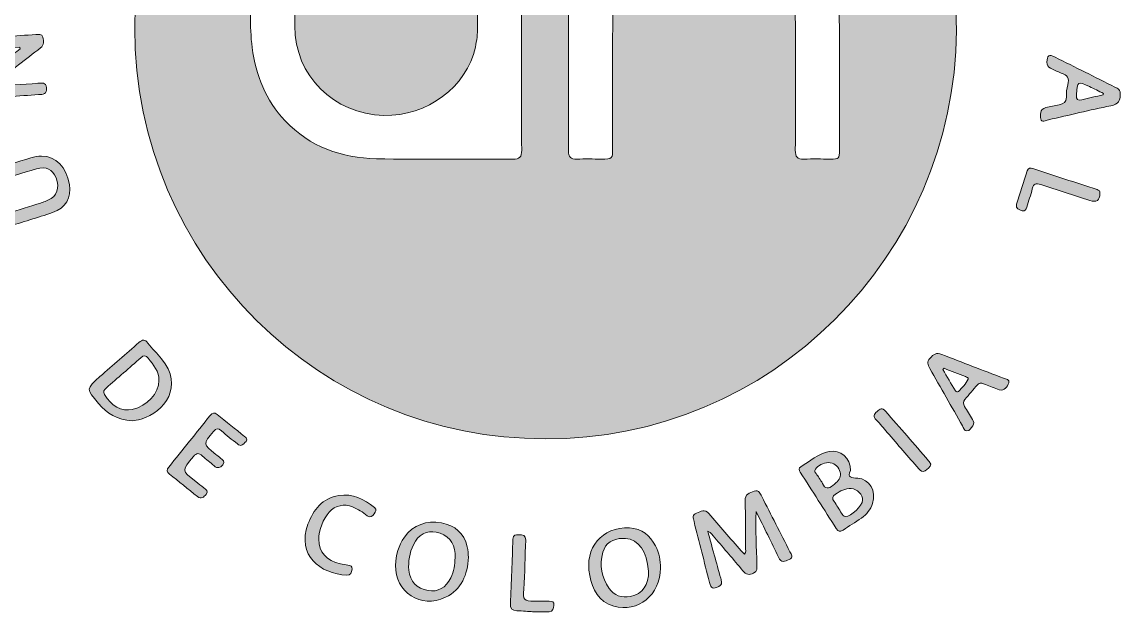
# Model space of a CAD drawing. Header units: inches. Extents: x 5 to 205, y -289 to -24.
# Drawn here: x 100 to 109.36, y -77.24 to -72.21 of the extents above; entities that cross this region are included whole.
import ezdxf

# ---------------------------------------------------------------- set-up
doc = ezdxf.new("R2010")
doc.units = ezdxf.units.IN
doc.header["$MEASUREMENT"] = 0
doc.layers.add('Capa 1', color=7, linetype='Continuous')

# ---------------------------------------------------------------- blocks, each defined once
blk = doc.blocks.new('block 16')
at = {"layer": 'Capa 1', "true_color": 0xffffff}
h = blk.add_hatch(color=7, dxfattribs=at)
h.dxf.hatch_style = 2
edge = h.paths.add_edge_path()
edge.add_spline(control_points=[(104.4561, -75.7581), (102.5648, -75.7669), (100.9584, -74.2277), (100.9608, -72.2588), (100.9632, -70.3266), (102.515, -68.7628), (104.4627, -68.7636), (106.442, -68.7644), (107.9692, -70.3856), (107.958, -72.283), (107.9467, -74.2019), (106.3699, -75.7712), (104.4561, -75.7581)], knot_values=[0, 0, 0, 0, 1, 1, 1, 2, 2, 2, 3, 3, 3, 4, 4, 4, 4], degree=3, periodic=1)
edge = h.paths.add_edge_path()
edge.add_spline(control_points=[(104.2549, -72.229), (104.2549, -71.8679), (104.2537, -71.5068), (104.2561, -71.1457), (104.2565, -71.0857), (104.2378, -71.0658), (104.1786, -71.0693), (104.1043, -71.0736), (104.0293, -71.0739), (103.955, -71.0692), (103.8936, -71.0654), (103.8789, -71.0897), (103.8792, -71.1475), (103.8813, -71.5164), (103.88, -71.8853), (103.8806, -72.2543), (103.8807, -72.3116), (103.8736, -72.3678), (103.8616, -72.4235), (103.789, -72.7599), (103.45, -73.0149), (103.0811, -73.0049), (102.6556, -72.9933), (102.3239, -72.6676), (102.3235, -72.2434), (102.3232, -71.8784), (102.3235, -71.5134), (102.3234, -71.1484), (102.3234, -71.0707), (102.323, -71.0706), (102.2441, -71.0704), (102.1715, -71.0702), (102.0988, -71.0701), (102.0262, -71.0704), (101.9495, -71.0706), (101.9489, -71.0711), (101.9488, -71.1507), (101.9487, -71.3901), (101.947, -71.6295), (101.9494, -71.8689), (101.9513, -72.0551), (101.9365, -72.2418), (101.9614, -72.4275), (101.9929, -72.6627), (102.0765, -72.8756), (102.2416, -73.0503), (102.4522, -73.2732), (102.7212, -73.3676), (103.0193, -73.374), (103.4057, -73.3824), (103.7924, -73.3753), (104.179, -73.3778), (104.2386, -73.3782), (104.2565, -73.3598), (104.2561, -73.3005), (104.2537, -72.9433), (104.2549, -72.5861), (104.2549, -72.229)], knot_values=[0, 0, 0, 0, 1, 1, 1, 2, 2, 2, 3, 3, 3, 4, 4, 4, 5, 5, 5, 6, 6, 6, 7, 7, 7, 8, 8, 8, 9, 9, 9, 10, 10, 10, 11, 11, 11, 12, 12, 12, 13, 13, 13, 14, 14, 14, 15, 15, 15, 16, 16, 16, 17, 17, 17, 18, 18, 18, 19, 19, 19, 19], degree=3, periodic=1)
edge = h.paths.add_edge_path()
edge.add_spline(control_points=[(104.6557, -72.223), (104.6557, -72.2937), (104.6557, -72.3643), (104.6557, -72.435), (104.6558, -72.7254), (104.6568, -73.0159), (104.6549, -73.3063), (104.6545, -73.3603), (104.673, -73.38), (104.7267, -73.3774), (104.7952, -73.3741), (104.8641, -73.3766), (104.9327, -73.3766), (105.0305, -73.3766), (105.0306, -73.3766), (105.0306, -73.2815), (105.0306, -72.9204), (105.0304, -72.5593), (105.031, -72.1982), (105.031, -72.1532), (105.0306, -72.1073), (105.0384, -72.0633), (105.1098, -71.6621), (105.5153, -71.3815), (105.922, -71.4504), (106.3326, -71.5199), (106.587, -71.8203), (106.5873, -72.2366), (106.5875, -72.5918), (106.5882, -72.947), (106.5864, -73.3022), (106.5861, -73.3574), (106.6022, -73.3805), (106.6599, -73.3775), (106.7343, -73.3737), (106.809, -73.3768), (106.8836, -73.3766), (106.9617, -73.3763), (106.9621, -73.376), (106.9622, -73.2977), (106.9623, -72.9581), (106.962, -72.6186), (106.9623, -72.2791), (106.9624, -72.1769), (106.9555, -72.0751), (106.9383, -71.9745), (106.8905, -71.6951), (106.7685, -71.4575), (106.5373, -71.285), (106.3273, -71.1282), (106.0842, -71.0739), (105.8282, -71.0714), (105.4671, -71.068), (105.106, -71.0703), (104.7449, -71.0703), (104.656, -71.0703), (104.6558, -71.0705), (104.6558, -71.1574), (104.6557, -71.5126), (104.6557, -71.8678), (104.6557, -72.223)], knot_values=[0, 0, 0, 0, 1, 1, 1, 2, 2, 2, 3, 3, 3, 4, 4, 4, 5, 5, 5, 6, 6, 6, 7, 7, 7, 8, 8, 8, 9, 9, 9, 10, 10, 10, 11, 11, 11, 12, 12, 12, 13, 13, 13, 14, 14, 14, 15, 15, 15, 16, 16, 16, 17, 17, 17, 18, 18, 18, 19, 19, 19, 20, 20, 20, 20], degree=3, periodic=1)
h = blk.add_hatch(color=7, dxfattribs=at)
h.dxf.hatch_style = 2
edge = h.paths.add_edge_path()
edge.add_spline(control_points=[(99.9813, -72.4243), (99.8544, -72.433), (99.7275, -72.442), (99.6005, -72.4501), (99.568, -72.4521), (99.5321, -72.4607), (99.5308, -72.4063), (99.5296, -72.3559), (99.5636, -72.3544), (99.5969, -72.352), (99.7708, -72.3394), (99.9449, -72.3277), (100.1189, -72.3163), (100.1416, -72.3148), (100.1696, -72.3085), (100.1781, -72.3395), (100.1871, -72.3722), (100.1908, -72.4056), (100.1581, -72.4305), (100.0957, -72.4781), (100.0336, -72.5261), (99.9714, -72.574), (99.8943, -72.6333), (99.8172, -72.6927), (99.7309, -72.7592), (99.8747, -72.7495), (100.0053, -72.7407), (100.1359, -72.7317), (100.1689, -72.7294), (100.2043, -72.7182), (100.2091, -72.7714), (100.2139, -72.8247), (100.1813, -72.8256), (100.1428, -72.828), (99.9726, -72.8387), (99.8026, -72.8518), (99.6324, -72.8623), (99.6101, -72.8637), (99.5778, -72.8821), (99.5671, -72.8449), (99.5563, -72.8072), (99.5474, -72.7694), (99.5888, -72.739), (99.6822, -72.6705), (99.7735, -72.5993), (99.8656, -72.5292), (99.9059, -72.4985), (99.9461, -72.4678), (99.9864, -72.4371), (99.9847, -72.4328), (99.983, -72.4286), (99.9813, -72.4243)], knot_values=[0, 0, 0, 0, 1, 1, 1, 2, 2, 2, 3, 3, 3, 4, 4, 4, 5, 5, 5, 6, 6, 6, 7, 7, 7, 8, 8, 8, 9, 9, 9, 10, 10, 10, 11, 11, 11, 12, 12, 12, 13, 13, 13, 14, 14, 14, 15, 15, 15, 16, 16, 16, 17, 17, 17, 17], degree=3, periodic=1)
h = blk.add_hatch(color=7, dxfattribs=at)
h.dxf.hatch_style = 2
edge = h.paths.add_edge_path()
edge.add_spline(control_points=[(109.3526, -72.8315), (109.3547, -72.8783), (109.3357, -72.9104), (109.2737, -72.9229), (109.0953, -72.9588), (108.9186, -73.0028), (108.741, -73.0425), (108.7191, -73.0474), (108.6827, -73.0708), (108.6773, -73.0348), (108.6724, -73.0022), (108.6647, -72.952), (108.7198, -72.939), (108.7579, -72.9301), (108.7959, -72.9204), (108.8344, -72.9138), (108.8717, -72.9074), (108.8948, -72.8935), (108.8942, -72.8499), (108.8936, -72.815), (108.8969, -72.7787), (108.9065, -72.7453), (108.9222, -72.6902), (108.9019, -72.6616), (108.8508, -72.6442), (108.8195, -72.6335), (108.7904, -72.6165), (108.7601, -72.6026), (108.7382, -72.5926), (108.7284, -72.5768), (108.7288, -72.5517), (108.7297, -72.493), (108.7452, -72.4823), (108.7983, -72.5088), (108.9683, -72.5935), (109.138, -72.6787), (109.3078, -72.7639), (109.3322, -72.7762), (109.3599, -72.7867), (109.3526, -72.8315)], knot_values=[0, 0, 0, 0, 1, 1, 1, 2, 2, 2, 3, 3, 3, 4, 4, 4, 5, 5, 5, 6, 6, 6, 7, 7, 7, 8, 8, 8, 9, 9, 9, 10, 10, 10, 11, 11, 11, 12, 12, 12, 13, 13, 13, 13], degree=3, periodic=1)
edge = h.paths.add_edge_path()
edge.add_spline(control_points=[(109.2077, -72.8305), (109.2086, -72.8264), (109.2094, -72.8222), (109.2102, -72.818), (109.1703, -72.7983), (109.1306, -72.7782), (109.0905, -72.7588), (108.9919, -72.7112), (108.9836, -72.7166), (108.9816, -72.8279), (108.9815, -72.8298), (108.9815, -72.8318), (108.9814, -72.8338), (108.9785, -72.8668), (108.9888, -72.8808), (109.0253, -72.8713), (109.0856, -72.8558), (109.1469, -72.8439), (109.2077, -72.8305)], knot_values=[0, 0, 0, 0, 1, 1, 1, 2, 2, 2, 3, 3, 3, 4, 4, 4, 5, 5, 5, 6, 6, 6, 6], degree=3, periodic=1)
h = blk.add_hatch(color=7, dxfattribs=at)
h.dxf.hatch_style = 2
edge = h.paths.add_edge_path()
edge.add_spline(control_points=[(100.1682, -73.3509), (100.2894, -73.3522), (100.3782, -73.4433), (100.4049, -73.594), (100.4243, -73.7039), (100.3735, -73.7936), (100.2613, -73.8322), (100.1334, -73.8762), (100.0032, -73.9133), (99.8745, -73.9549), (99.8382, -73.9666), (99.8248, -73.9502), (99.8157, -73.9193), (99.8068, -73.889), (99.7992, -73.8631), (99.8415, -73.8507), (99.9374, -73.8225), (100.0327, -73.7921), (100.128, -73.7619), (100.1597, -73.7519), (100.1918, -73.7418), (100.2219, -73.7279), (100.3011, -73.6911), (100.3244, -73.6239), (100.2906, -73.5363), (100.2622, -73.4627), (100.2064, -73.4359), (100.1243, -73.4602), (100.0058, -73.4952), (99.8878, -73.5316), (99.7702, -73.5695), (99.7315, -73.5821), (99.7093, -73.5781), (99.6952, -73.5347), (99.6804, -73.4894), (99.7061, -73.4801), (99.7384, -73.4702), (99.8509, -73.4358), (99.9631, -73.4003), (100.0757, -73.3664), (100.1056, -73.3574), (100.1362, -73.3491), (100.1682, -73.3509)], knot_values=[0, 0, 0, 0, 1, 1, 1, 2, 2, 2, 3, 3, 3, 4, 4, 4, 5, 5, 5, 6, 6, 6, 7, 7, 7, 8, 8, 8, 9, 9, 9, 10, 10, 10, 11, 11, 11, 12, 12, 12, 13, 13, 13, 14, 14, 14, 14], degree=3, periodic=1)
h = blk.add_hatch(color=7, dxfattribs=at)
h.dxf.hatch_style = 2
edge = h.paths.add_edge_path()
edge.add_spline(control_points=[(109.1808, -73.6699), (109.1806, -73.7269), (109.1506, -73.7482), (109.0941, -73.73), (108.9545, -73.6849), (108.8146, -73.6403), (108.6757, -73.5932), (108.6356, -73.5796), (108.6148, -73.5849), (108.6042, -73.6292), (108.5916, -73.6824), (108.5731, -73.7342), (108.5567, -73.7865), (108.5507, -73.8056), (108.5439, -73.8271), (108.517, -73.8161), (108.4929, -73.8063), (108.4581, -73.8002), (108.4698, -73.7618), (108.4989, -73.6664), (108.5308, -73.5718), (108.5613, -73.4768), (108.5696, -73.4508), (108.5888, -73.4516), (108.6086, -73.458), (108.791, -73.517), (108.9733, -73.5764), (109.1555, -73.636), (109.171, -73.6411), (109.1842, -73.6498), (109.1808, -73.6699)], knot_values=[0, 0, 0, 0, 1, 1, 1, 2, 2, 2, 3, 3, 3, 4, 4, 4, 5, 5, 5, 6, 6, 6, 7, 7, 7, 8, 8, 8, 9, 9, 9, 10, 10, 10, 10], degree=3, periodic=1)
h = blk.add_hatch(color=7, dxfattribs=at)
h.dxf.hatch_style = 2
edge = h.paths.add_edge_path()
edge.add_spline(control_points=[(100.9394, -75.6057), (100.8135, -75.5986), (100.7251, -75.5428), (100.6518, -75.4573), (100.5462, -75.3342), (100.5452, -75.3339), (100.665, -75.2282), (100.7752, -75.1309), (100.8873, -75.0358), (100.9971, -74.9381), (101.0276, -74.9109), (101.0486, -74.9119), (101.0739, -74.9437), (101.1106, -74.9896), (101.1506, -75.0328), (101.1885, -75.0778), (101.383, -75.3086), (101.2159, -75.5299), (101.0155, -75.5911), (100.9876, -75.5996), (100.958, -75.6022), (100.9394, -75.6057)], knot_values=[0, 0, 0, 0, 1, 1, 1, 2, 2, 2, 3, 3, 3, 4, 4, 4, 5, 5, 5, 6, 6, 6, 7, 7, 7, 7], degree=3, periodic=1)
edge = h.paths.add_edge_path()
edge.add_spline(control_points=[(101.1674, -75.2631), (101.1692, -75.1838), (101.1208, -75.1294), (101.0755, -75.0723), (101.0536, -75.0447), (101.0371, -75.0475), (101.0135, -75.0682), (100.915, -75.1547), (100.8158, -75.2403), (100.7166, -75.326), (100.6983, -75.3418), (100.6906, -75.3567), (100.7042, -75.3814), (100.756, -75.4759), (100.8529, -75.5292), (100.9403, -75.5085), (101.0657, -75.4789), (101.1664, -75.3701), (101.1674, -75.2631)], knot_values=[0, 0, 0, 0, 1, 1, 1, 2, 2, 2, 3, 3, 3, 4, 4, 4, 5, 5, 5, 6, 6, 6, 6], degree=3, periodic=1)
h = blk.add_hatch(color=7, dxfattribs=at)
h.dxf.hatch_style = 2
edge = h.paths.add_edge_path()
edge.add_spline(control_points=[(108.1736, -75.2848), (108.1541, -75.2816), (108.1451, -75.2896), (108.1374, -75.2985), (108.1016, -75.34), (108.0663, -75.3819), (108.0308, -75.4237), (108.0146, -75.4427), (108.0148, -75.4616), (108.028, -75.4827), (108.0508, -75.5192), (108.0722, -75.5566), (108.0942, -75.5936), (108.1045, -75.6111), (108.1133, -75.6288), (108.0973, -75.6475), (108.0825, -75.6649), (108.0728, -75.6923), (108.0465, -75.6916), (108.0246, -75.6911), (108.0198, -75.6656), (108.0104, -75.6492), (107.9172, -75.4861), (107.825, -75.3224), (107.7312, -75.1596), (107.713, -75.128), (107.7043, -75.1027), (107.7339, -75.0708), (107.7631, -75.0394), (107.7868, -75.0211), (107.8337, -75.0399), (108.0081, -75.1097), (108.1843, -75.1749), (108.3594, -75.2428), (108.3785, -75.2502), (108.4181, -75.2508), (108.4034, -75.2825), (108.3897, -75.3122), (108.3713, -75.3558), (108.3218, -75.3402), (108.2827, -75.3279), (108.245, -75.3111), (108.2066, -75.2965), (108.1938, -75.2916), (108.1808, -75.2874), (108.1736, -75.2848)], knot_values=[0, 0, 0, 0, 1, 1, 1, 2, 2, 2, 3, 3, 3, 4, 4, 4, 5, 5, 5, 6, 6, 6, 7, 7, 7, 8, 8, 8, 9, 9, 9, 10, 10, 10, 11, 11, 11, 12, 12, 12, 13, 13, 13, 14, 14, 14, 15, 15, 15, 15], degree=3, periodic=1)
edge = h.paths.add_edge_path()
edge.add_spline(control_points=[(107.8548, -75.1584), (107.8506, -75.1616), (107.8464, -75.1648), (107.8423, -75.1681), (107.878, -75.2286), (107.9134, -75.2892), (107.9497, -75.3493), (107.9549, -75.358), (107.9669, -75.3634), (107.9749, -75.355), (108.0057, -75.3227), (108.0405, -75.2928), (108.0579, -75.2506), (108.0627, -75.2387), (108.0454, -75.2332), (108.0345, -75.2289), (107.9746, -75.2053), (107.9147, -75.1819), (107.8548, -75.1584)], knot_values=[0, 0, 0, 0, 1, 1, 1, 2, 2, 2, 3, 3, 3, 4, 4, 4, 5, 5, 5, 6, 6, 6, 6], degree=3, periodic=1)
h = blk.add_hatch(color=7, dxfattribs=at)
h.dxf.hatch_style = 2
edge = h.paths.add_edge_path()
edge.add_spline(control_points=[(107.7402, -75.9732), (107.7358, -76.0035), (107.7112, -76.0149), (107.6917, -76.0301), (107.6671, -76.0494), (107.6518, -76.03), (107.6378, -76.014), (107.5477, -75.9108), (107.4579, -75.8073), (107.3681, -75.7038), (107.3374, -75.6684), (107.308, -75.6315), (107.2756, -75.5976), (107.2485, -75.5692), (107.2529, -75.5488), (107.282, -75.5256), (107.3074, -75.5053), (107.3274, -75.4907), (107.3554, -75.5234), (107.4765, -75.6645), (107.599, -75.8044), (107.7208, -75.9449), (107.7283, -75.9536), (107.734, -75.964), (107.7402, -75.9732)], knot_values=[0, 0, 0, 0, 1, 1, 1, 2, 2, 2, 3, 3, 3, 4, 4, 4, 5, 5, 5, 6, 6, 6, 7, 7, 7, 8, 8, 8, 8], degree=3, periodic=1)
h = blk.add_hatch(color=7, dxfattribs=at)
h.dxf.hatch_style = 2
edge = h.paths.add_edge_path()
edge.add_spline(control_points=[(101.915, -75.7676), (101.9089, -75.7865), (101.8925, -75.7978), (101.877, -75.8094), (101.861, -75.8214), (101.8472, -75.8119), (101.8348, -75.8018), (101.7893, -75.7647), (101.7428, -75.7285), (101.699, -75.6895), (101.6721, -75.6655), (101.6556, -75.6679), (101.6324, -75.6956), (101.5416, -75.8043), (101.5407, -75.8035), (101.651, -75.8908), (101.6649, -75.9018), (101.679, -75.9124), (101.6922, -75.9241), (101.7089, -75.9389), (101.7352, -75.9504), (101.71, -75.9798), (101.6873, -76.0063), (101.6661, -76.0149), (101.6366, -75.9876), (101.605, -75.9584), (101.5684, -75.9346), (101.5372, -75.905), (101.5078, -75.8772), (101.4882, -75.8778), (101.461, -75.9097), (101.3594, -76.0291), (101.3584, -76.0282), (101.4801, -76.1229), (101.5033, -76.1409), (101.5273, -76.158), (101.5499, -76.1767), (101.5672, -76.1909), (101.5939, -76.2043), (101.5686, -76.2323), (101.5486, -76.2543), (101.5279, -76.277), (101.4945, -76.2499), (101.4154, -76.1857), (101.3358, -76.1221), (101.2558, -76.059), (101.2316, -76.0399), (101.2328, -76.0219), (101.2508, -75.9995), (101.3687, -75.853), (101.4864, -75.7063), (101.6036, -75.5592), (101.6217, -75.5365), (101.6386, -75.5314), (101.6625, -75.5509), (101.74, -75.6139), (101.8183, -75.676), (101.8961, -75.7387), (101.905, -75.7458), (101.9159, -75.7522), (101.915, -75.7676)], knot_values=[0, 0, 0, 0, 1, 1, 1, 2, 2, 2, 3, 3, 3, 4, 4, 4, 5, 5, 5, 6, 6, 6, 7, 7, 7, 8, 8, 8, 9, 9, 9, 10, 10, 10, 11, 11, 11, 12, 12, 12, 13, 13, 13, 14, 14, 14, 15, 15, 15, 16, 16, 16, 17, 17, 17, 18, 18, 18, 19, 19, 19, 20, 20, 20, 20], degree=3, periodic=1)
h = blk.add_hatch(color=7, dxfattribs=at)
h.dxf.hatch_style = 2
edge = h.paths.add_edge_path()
edge.add_spline(control_points=[(107.0561, -76.0289), (107.0276, -76.089), (107.0643, -76.0916), (107.1184, -76.094), (107.2174, -76.0983), (107.2784, -76.2068), (107.2444, -76.3085), (107.227, -76.3605), (107.1935, -76.4018), (107.1498, -76.433), (107.0988, -76.4695), (107.0447, -76.5015), (106.9928, -76.5367), (106.9673, -76.5539), (106.9511, -76.5484), (106.9352, -76.5234), (106.8334, -76.3628), (106.7309, -76.2027), (106.6286, -76.0425), (106.618, -76.026), (106.612, -76.0089), (106.6323, -75.9968), (106.7109, -75.9498), (106.7805, -75.8859), (106.8739, -75.8665), (106.9711, -75.8464), (107.0598, -75.9221), (107.0561, -76.0289)], knot_values=[0, 0, 0, 0, 1, 1, 1, 2, 2, 2, 3, 3, 3, 4, 4, 4, 5, 5, 5, 6, 6, 6, 7, 7, 7, 8, 8, 8, 9, 9, 9, 9], degree=3, periodic=1)
edge = h.paths.add_edge_path()
edge.add_spline(control_points=[(107.1594, -76.2819), (107.1605, -76.2327), (107.1152, -76.186), (107.0628, -76.1823), (107.0107, -76.1785), (106.9694, -76.2041), (106.9277, -76.2306), (106.8996, -76.2485), (106.898, -76.2667), (106.9165, -76.2929), (106.939, -76.3248), (106.9584, -76.3588), (106.9797, -76.3915), (106.9881, -76.4043), (106.9953, -76.4192), (107.0141, -76.42), (107.0599, -76.4219), (107.1584, -76.3283), (107.1594, -76.2819)], knot_values=[0, 0, 0, 0, 1, 1, 1, 2, 2, 2, 3, 3, 3, 4, 4, 4, 5, 5, 5, 6, 6, 6, 6], degree=3, periodic=1)
edge = h.paths.add_edge_path()
edge.add_spline(control_points=[(106.868, -75.9602), (106.8249, -75.9675), (106.78, -75.981), (106.7568, -76.0172), (106.7398, -76.0436), (106.778, -76.0672), (106.7904, -76.0927), (106.798, -76.1084), (106.8105, -76.1219), (106.8175, -76.1378), (106.8399, -76.1891), (106.8705, -76.1862), (106.9073, -76.1539), (106.9191, -76.1436), (106.9326, -76.1352), (106.9431, -76.1239), (106.9689, -76.0963), (106.9809, -76.0653), (106.9636, -76.0277), (106.9447, -75.9865), (106.9134, -75.9643), (106.868, -75.9602)], knot_values=[0, 0, 0, 0, 1, 1, 1, 2, 2, 2, 3, 3, 3, 4, 4, 4, 5, 5, 5, 6, 6, 6, 7, 7, 7, 7], degree=3, periodic=1)
h = blk.add_hatch(color=7, dxfattribs=at)
h.dxf.hatch_style = 2
edge = h.paths.add_edge_path()
edge.add_spline(control_points=[(102.5273, -76.6142), (102.5269, -76.7222), (102.5954, -76.7997), (102.7128, -76.8234), (102.7339, -76.8276), (102.7551, -76.832), (102.7765, -76.8341), (102.7987, -76.8362), (102.8147, -76.8408), (102.8116, -76.8686), (102.8086, -76.8966), (102.8007, -76.921), (102.7673, -76.9193), (102.539, -76.9074), (102.3386, -76.7521), (102.4364, -76.4854), (102.4821, -76.3609), (102.5599, -76.2653), (102.6989, -76.2419), (102.816, -76.2222), (102.9131, -76.2726), (103.002, -76.3424), (103.026, -76.3612), (103.015, -76.38), (102.999, -76.3973), (102.9832, -76.4144), (102.969, -76.4366), (102.9411, -76.414), (102.9028, -76.383), (102.8612, -76.3571), (102.8156, -76.3382), (102.7436, -76.3084), (102.6697, -76.3255), (102.6174, -76.3831), (102.5654, -76.4404), (102.5276, -76.5374), (102.5273, -76.6142)], knot_values=[0, 0, 0, 0, 1, 1, 1, 2, 2, 2, 3, 3, 3, 4, 4, 4, 5, 5, 5, 6, 6, 6, 7, 7, 7, 8, 8, 8, 9, 9, 9, 10, 10, 10, 11, 11, 11, 12, 12, 12, 12], degree=3, periodic=1)
h = blk.add_hatch(color=7, dxfattribs=at)
h.dxf.hatch_style = 2
edge = h.paths.add_edge_path()
edge.add_spline(control_points=[(106.2521, -76.3768), (106.243, -76.5392), (106.2576, -76.6855), (106.2593, -76.8321), (106.2596, -76.8588), (106.2645, -76.8867), (106.2312, -76.9025), (106.1939, -76.9204), (106.1672, -76.9165), (106.1396, -76.8828), (106.0613, -76.7872), (105.9802, -76.694), (105.8996, -76.6003), (105.8836, -76.5816), (105.871, -76.5589), (105.8402, -76.5449), (105.8782, -76.6822), (105.915, -76.8139), (105.9508, -76.9458), (105.9577, -76.9711), (105.9705, -76.9979), (105.9336, -77.0158), (105.8838, -77.04), (105.8694, -77.0357), (105.8555, -76.9816), (105.8113, -76.8088), (105.7677, -76.6359), (105.7236, -76.4631), (105.7162, -76.4339), (105.7051, -76.4037), (105.746, -76.3907), (105.781, -76.3795), (105.8143, -76.3516), (105.851, -76.3956), (105.9401, -76.5025), (106.033, -76.6063), (106.1245, -76.7113), (106.1332, -76.7212), (106.1425, -76.7305), (106.1525, -76.7411), (106.1703, -76.7216), (106.1625, -76.7012), (106.1624, -76.6829), (106.1621, -76.5515), (106.1637, -76.42), (106.1582, -76.2887), (106.1556, -76.227), (106.1964, -76.2201), (106.2367, -76.2057), (106.2783, -76.1908), (106.287, -76.2241), (106.2999, -76.2493), (106.3806, -76.4062), (106.461, -76.5633), (106.5406, -76.7208), (106.5517, -76.7429), (106.5769, -76.7691), (106.5332, -76.7876), (106.4972, -76.8029), (106.4666, -76.8179), (106.4426, -76.7665), (106.3839, -76.6405), (106.3208, -76.5165), (106.2521, -76.3768)], knot_values=[0, 0, 0, 0, 1, 1, 1, 2, 2, 2, 3, 3, 3, 4, 4, 4, 5, 5, 5, 6, 6, 6, 7, 7, 7, 8, 8, 8, 9, 9, 9, 10, 10, 10, 11, 11, 11, 12, 12, 12, 13, 13, 13, 14, 14, 14, 15, 15, 15, 16, 16, 16, 17, 17, 17, 18, 18, 18, 19, 19, 19, 20, 20, 20, 21, 21, 21, 21], degree=3, periodic=1)
h = blk.add_hatch(color=7, dxfattribs=at)
h.dxf.hatch_style = 2
edge = h.paths.add_edge_path()
edge.add_spline(control_points=[(103.8035, -76.7671), (103.7937, -76.9162), (103.7469, -77.0409), (103.6066, -77.108), (103.398, -77.2079), (103.1769, -77.0647), (103.1816, -76.8345), (103.1834, -76.7483), (103.2064, -76.6675), (103.2571, -76.5969), (103.3354, -76.4879), (103.4445, -76.4527), (103.5729, -76.4754), (103.6878, -76.4956), (103.7641, -76.5624), (103.7931, -76.6772), (103.8006, -76.7072), (103.8005, -76.7392), (103.8035, -76.7671)], knot_values=[0, 0, 0, 0, 1, 1, 1, 2, 2, 2, 3, 3, 3, 4, 4, 4, 5, 5, 5, 6, 6, 6, 6], degree=3, periodic=1)
edge = h.paths.add_edge_path()
edge.add_spline(control_points=[(103.6885, -76.7709), (103.6885, -76.7592), (103.689, -76.7474), (103.6884, -76.7357), (103.6838, -76.6385), (103.6275, -76.5745), (103.5281, -76.5531), (103.4485, -76.5359), (103.3744, -76.5761), (103.3341, -76.6607), (103.3014, -76.7293), (103.2884, -76.8023), (103.2953, -76.8779), (103.3039, -76.9726), (103.362, -77.0325), (103.4593, -77.0507), (103.5414, -77.0659), (103.612, -77.0269), (103.6529, -76.942), (103.6787, -76.8881), (103.6888, -76.8304), (103.6885, -76.7709)], knot_values=[0, 0, 0, 0, 1, 1, 1, 2, 2, 2, 3, 3, 3, 4, 4, 4, 5, 5, 5, 6, 6, 6, 7, 7, 7, 7], degree=3, periodic=1)
h = blk.add_hatch(color=7, dxfattribs=at)
h.dxf.hatch_style = 2
edge = h.paths.add_edge_path()
edge.add_spline(control_points=[(105.4375, -76.8587), (105.4377, -77.087), (105.2473, -77.2419), (105.0404, -77.1838), (104.9097, -77.1472), (104.8587, -77.0433), (104.8351, -76.9213), (104.7894, -76.6855), (104.9393, -76.5073), (105.1744, -76.5174), (105.2795, -76.522), (105.3486, -76.5816), (105.3949, -76.6706), (105.4262, -76.7307), (105.4402, -76.7957), (105.4375, -76.8587)], knot_values=[0, 0, 0, 0, 1, 1, 1, 2, 2, 2, 3, 3, 3, 4, 4, 4, 5, 5, 5, 5], degree=3, periodic=1)
edge = h.paths.add_edge_path()
edge.add_spline(control_points=[(105.1177, -76.6068), (105.0325, -76.607), (104.9686, -76.6484), (104.9471, -76.724), (104.9158, -76.8342), (104.9372, -76.9385), (105.0004, -77.0317), (105.0427, -77.0939), (105.1076, -77.1153), (105.1815, -77.1008), (105.2866, -77.0803), (105.3426, -76.9999), (105.3348, -76.8842), (105.3238, -76.7186), (105.2513, -76.6148), (105.1412, -76.6069), (105.1334, -76.6064), (105.1256, -76.6068), (105.1177, -76.6068)], knot_values=[0, 0, 0, 0, 1, 1, 1, 2, 2, 2, 3, 3, 3, 4, 4, 4, 5, 5, 5, 6, 6, 6, 6], degree=3, periodic=1)
h = blk.add_hatch(color=7, dxfattribs=at)
h.dxf.hatch_style = 2
edge = h.paths.add_edge_path()
edge.add_spline(control_points=[(104.3495, -77.2311), (104.3157, -77.2288), (104.2649, -77.2239), (104.214, -77.2226), (104.1741, -77.2216), (104.1585, -77.2045), (104.1602, -77.1646), (104.1681, -76.9805), (104.1753, -76.7964), (104.1813, -76.6122), (104.1826, -76.5738), (104.2051, -76.5746), (104.2327, -76.5751), (104.2648, -76.5757), (104.2924, -76.5784), (104.2907, -76.6213), (104.2851, -76.7603), (104.2824, -76.8995), (104.2741, -77.0384), (104.2684, -77.1321), (104.2712, -77.139), (104.3661, -77.1407), (104.4073, -77.1414), (104.4485, -77.1416), (104.4897, -77.1415), (104.5137, -77.1415), (104.5333, -77.1451), (104.5303, -77.1765), (104.5277, -77.2028), (104.5258, -77.229), (104.4903, -77.2306), (104.4864, -77.2308), (104.4824, -77.2311), (104.4785, -77.2311), (104.4412, -77.2311), (104.404, -77.2311), (104.3495, -77.2311)], knot_values=[0, 0, 0, 0, 1, 1, 1, 2, 2, 2, 3, 3, 3, 4, 4, 4, 5, 5, 5, 6, 6, 6, 7, 7, 7, 8, 8, 8, 9, 9, 9, 10, 10, 10, 11, 11, 11, 12, 12, 12, 12], degree=3, periodic=1)
at = {"layer": 'Capa 1', "lineweight": 0}
for points, knots in [([(104.4561, -75.7581), (102.5648, -75.7669), (100.9584, -74.2277), (100.9608, -72.2588), (100.9632, -70.3266), (102.515, -68.7628), (104.4627, -68.7636), (106.442, -68.7644), (107.9692, -70.3856), (107.958, -72.283), (107.9467, -74.2019), (106.3699, -75.7712), (104.4561, -75.7581)], [0, 0, 0, 0, 1, 1, 1, 2, 2, 2, 3, 3, 3, 4, 4, 4, 4]), ([(104.2549, -72.229), (104.2549, -71.8679), (104.2537, -71.5068), (104.2561, -71.1457), (104.2565, -71.0857), (104.2378, -71.0658), (104.1786, -71.0693), (104.1043, -71.0736), (104.0293, -71.0739), (103.955, -71.0692), (103.8936, -71.0654), (103.8789, -71.0897), (103.8792, -71.1475), (103.8813, -71.5164), (103.88, -71.8853), (103.8806, -72.2543), (103.8807, -72.3116), (103.8736, -72.3678), (103.8616, -72.4235), (103.789, -72.7599), (103.45, -73.0149), (103.0811, -73.0049), (102.6556, -72.9933), (102.3239, -72.6676), (102.3235, -72.2434), (102.3232, -71.8784), (102.3235, -71.5134), (102.3234, -71.1484), (102.3234, -71.0707), (102.323, -71.0706), (102.2441, -71.0704), (102.1715, -71.0702), (102.0988, -71.0701), (102.0262, -71.0704), (101.9495, -71.0706), (101.9489, -71.0711), (101.9488, -71.1507), (101.9487, -71.3901), (101.947, -71.6295), (101.9494, -71.8689), (101.9513, -72.0551), (101.9365, -72.2418), (101.9614, -72.4275), (101.9929, -72.6627), (102.0765, -72.8756), (102.2416, -73.0503), (102.4522, -73.2732), (102.7212, -73.3676), (103.0193, -73.374), (103.4057, -73.3824), (103.7924, -73.3753), (104.179, -73.3778), (104.2386, -73.3782), (104.2565, -73.3598), (104.2561, -73.3005), (104.2537, -72.9433), (104.2549, -72.5861), (104.2549, -72.229)], [0, 0, 0, 0, 1, 1, 1, 2, 2, 2, 3, 3, 3, 4, 4, 4, 5, 5, 5, 6, 6, 6, 7, 7, 7, 8, 8, 8, 9, 9, 9, 10, 10, 10, 11, 11, 11, 12, 12, 12, 13, 13, 13, 14, 14, 14, 15, 15, 15, 16, 16, 16, 17, 17, 17, 18, 18, 18, 19, 19, 19, 19]), ([(104.6557, -72.223), (104.6557, -72.2937), (104.6557, -72.3643), (104.6557, -72.435), (104.6558, -72.7254), (104.6568, -73.0159), (104.6549, -73.3063), (104.6545, -73.3603), (104.673, -73.38), (104.7267, -73.3774), (104.7952, -73.3741), (104.8641, -73.3766), (104.9327, -73.3766), (105.0305, -73.3766), (105.0306, -73.3766), (105.0306, -73.2815), (105.0306, -72.9204), (105.0304, -72.5593), (105.031, -72.1982), (105.031, -72.1532), (105.0306, -72.1073), (105.0384, -72.0633), (105.1098, -71.6621), (105.5153, -71.3815), (105.922, -71.4504), (106.3326, -71.5199), (106.587, -71.8203), (106.5873, -72.2366), (106.5875, -72.5918), (106.5882, -72.947), (106.5864, -73.3022), (106.5861, -73.3574), (106.6022, -73.3805), (106.6599, -73.3775), (106.7343, -73.3737), (106.809, -73.3768), (106.8836, -73.3766), (106.9617, -73.3763), (106.9621, -73.376), (106.9622, -73.2977), (106.9623, -72.9581), (106.962, -72.6186), (106.9623, -72.2791), (106.9624, -72.1769), (106.9555, -72.0751), (106.9383, -71.9745), (106.8905, -71.6951), (106.7685, -71.4575), (106.5373, -71.285), (106.3273, -71.1282), (106.0842, -71.0739), (105.8282, -71.0714), (105.4671, -71.068), (105.106, -71.0703), (104.7449, -71.0703), (104.656, -71.0703), (104.6558, -71.0705), (104.6558, -71.1574), (104.6557, -71.5126), (104.6557, -71.8678), (104.6557, -72.223)], [0, 0, 0, 0, 1, 1, 1, 2, 2, 2, 3, 3, 3, 4, 4, 4, 5, 5, 5, 6, 6, 6, 7, 7, 7, 8, 8, 8, 9, 9, 9, 10, 10, 10, 11, 11, 11, 12, 12, 12, 13, 13, 13, 14, 14, 14, 15, 15, 15, 16, 16, 16, 17, 17, 17, 18, 18, 18, 19, 19, 19, 20, 20, 20, 20]), ([(99.9813, -72.4243), (99.8544, -72.433), (99.7275, -72.442), (99.6005, -72.4501), (99.568, -72.4521), (99.5321, -72.4607), (99.5308, -72.4063), (99.5296, -72.3559), (99.5636, -72.3544), (99.5969, -72.352), (99.7708, -72.3394), (99.9449, -72.3277), (100.1189, -72.3163), (100.1416, -72.3148), (100.1696, -72.3085), (100.1781, -72.3395), (100.1871, -72.3722), (100.1908, -72.4056), (100.1581, -72.4305), (100.0957, -72.4781), (100.0336, -72.5261), (99.9714, -72.574), (99.8943, -72.6333), (99.8172, -72.6927), (99.7309, -72.7592), (99.8747, -72.7495), (100.0053, -72.7407), (100.1359, -72.7317), (100.1689, -72.7294), (100.2043, -72.7182), (100.2091, -72.7714), (100.2139, -72.8247), (100.1813, -72.8256), (100.1428, -72.828), (99.9726, -72.8387), (99.8026, -72.8518), (99.6324, -72.8623), (99.6101, -72.8637), (99.5778, -72.8821), (99.5671, -72.8449), (99.5563, -72.8072), (99.5474, -72.7694), (99.5888, -72.739), (99.6822, -72.6705), (99.7735, -72.5993), (99.8656, -72.5292), (99.9059, -72.4985), (99.9461, -72.4678), (99.9864, -72.4371), (99.9847, -72.4328), (99.983, -72.4286), (99.9813, -72.4243)], [0, 0, 0, 0, 1, 1, 1, 2, 2, 2, 3, 3, 3, 4, 4, 4, 5, 5, 5, 6, 6, 6, 7, 7, 7, 8, 8, 8, 9, 9, 9, 10, 10, 10, 11, 11, 11, 12, 12, 12, 13, 13, 13, 14, 14, 14, 15, 15, 15, 16, 16, 16, 17, 17, 17, 17]), ([(109.3526, -72.8315), (109.3547, -72.8783), (109.3357, -72.9104), (109.2737, -72.9229), (109.0953, -72.9588), (108.9186, -73.0028), (108.741, -73.0425), (108.7191, -73.0474), (108.6827, -73.0708), (108.6773, -73.0348), (108.6724, -73.0022), (108.6647, -72.952), (108.7198, -72.939), (108.7579, -72.9301), (108.7959, -72.9204), (108.8344, -72.9138), (108.8717, -72.9074), (108.8948, -72.8935), (108.8942, -72.8499), (108.8936, -72.815), (108.8969, -72.7787), (108.9065, -72.7453), (108.9222, -72.6902), (108.9019, -72.6616), (108.8508, -72.6442), (108.8195, -72.6335), (108.7904, -72.6165), (108.7601, -72.6026), (108.7382, -72.5926), (108.7284, -72.5768), (108.7288, -72.5517), (108.7297, -72.493), (108.7452, -72.4823), (108.7983, -72.5088), (108.9683, -72.5935), (109.138, -72.6787), (109.3078, -72.7639), (109.3322, -72.7762), (109.3599, -72.7867), (109.3526, -72.8315)], [0, 0, 0, 0, 1, 1, 1, 2, 2, 2, 3, 3, 3, 4, 4, 4, 5, 5, 5, 6, 6, 6, 7, 7, 7, 8, 8, 8, 9, 9, 9, 10, 10, 10, 11, 11, 11, 12, 12, 12, 13, 13, 13, 13]), ([(109.2077, -72.8305), (109.2086, -72.8264), (109.2094, -72.8222), (109.2102, -72.818), (109.1703, -72.7983), (109.1306, -72.7782), (109.0905, -72.7588), (108.9919, -72.7112), (108.9836, -72.7166), (108.9816, -72.8279), (108.9815, -72.8298), (108.9815, -72.8318), (108.9814, -72.8338), (108.9785, -72.8668), (108.9888, -72.8808), (109.0253, -72.8713), (109.0856, -72.8558), (109.1469, -72.8439), (109.2077, -72.8305)], [0, 0, 0, 0, 1, 1, 1, 2, 2, 2, 3, 3, 3, 4, 4, 4, 5, 5, 5, 6, 6, 6, 6]), ([(100.1682, -73.3509), (100.2894, -73.3522), (100.3782, -73.4433), (100.4049, -73.594), (100.4243, -73.7039), (100.3735, -73.7936), (100.2613, -73.8322), (100.1334, -73.8762), (100.0032, -73.9133), (99.8745, -73.9549), (99.8382, -73.9666), (99.8248, -73.9502), (99.8157, -73.9193), (99.8068, -73.889), (99.7992, -73.8631), (99.8415, -73.8507), (99.9374, -73.8225), (100.0327, -73.7921), (100.128, -73.7619), (100.1597, -73.7519), (100.1918, -73.7418), (100.2219, -73.7279), (100.3011, -73.6911), (100.3244, -73.6239), (100.2906, -73.5363), (100.2622, -73.4627), (100.2064, -73.4359), (100.1243, -73.4602), (100.0058, -73.4952), (99.8878, -73.5316), (99.7702, -73.5695), (99.7315, -73.5821), (99.7093, -73.5781), (99.6952, -73.5347), (99.6804, -73.4894), (99.7061, -73.4801), (99.7384, -73.4702), (99.8509, -73.4358), (99.9631, -73.4003), (100.0757, -73.3664), (100.1056, -73.3574), (100.1362, -73.3491), (100.1682, -73.3509)], [0, 0, 0, 0, 1, 1, 1, 2, 2, 2, 3, 3, 3, 4, 4, 4, 5, 5, 5, 6, 6, 6, 7, 7, 7, 8, 8, 8, 9, 9, 9, 10, 10, 10, 11, 11, 11, 12, 12, 12, 13, 13, 13, 14, 14, 14, 14]), ([(109.1808, -73.6699), (109.1806, -73.7269), (109.1506, -73.7482), (109.0941, -73.73), (108.9545, -73.6849), (108.8146, -73.6403), (108.6757, -73.5932), (108.6356, -73.5796), (108.6148, -73.5849), (108.6042, -73.6292), (108.5916, -73.6824), (108.5731, -73.7342), (108.5567, -73.7865), (108.5507, -73.8056), (108.5439, -73.8271), (108.517, -73.8161), (108.4929, -73.8063), (108.4581, -73.8002), (108.4698, -73.7618), (108.4989, -73.6664), (108.5308, -73.5718), (108.5613, -73.4768), (108.5696, -73.4508), (108.5888, -73.4516), (108.6086, -73.458), (108.791, -73.517), (108.9733, -73.5764), (109.1555, -73.636), (109.171, -73.6411), (109.1842, -73.6498), (109.1808, -73.6699)], [0, 0, 0, 0, 1, 1, 1, 2, 2, 2, 3, 3, 3, 4, 4, 4, 5, 5, 5, 6, 6, 6, 7, 7, 7, 8, 8, 8, 9, 9, 9, 10, 10, 10, 10]), ([(100.9394, -75.6057), (100.8135, -75.5986), (100.7251, -75.5428), (100.6518, -75.4573), (100.5462, -75.3342), (100.5452, -75.3339), (100.665, -75.2282), (100.7752, -75.1309), (100.8873, -75.0358), (100.9971, -74.9381), (101.0276, -74.9109), (101.0486, -74.9119), (101.0739, -74.9437), (101.1106, -74.9896), (101.1506, -75.0328), (101.1885, -75.0778), (101.383, -75.3086), (101.2159, -75.5299), (101.0155, -75.5911), (100.9876, -75.5996), (100.958, -75.6022), (100.9394, -75.6057)], [0, 0, 0, 0, 1, 1, 1, 2, 2, 2, 3, 3, 3, 4, 4, 4, 5, 5, 5, 6, 6, 6, 7, 7, 7, 7]), ([(101.1674, -75.2631), (101.1692, -75.1838), (101.1208, -75.1294), (101.0755, -75.0723), (101.0536, -75.0447), (101.0371, -75.0475), (101.0135, -75.0682), (100.915, -75.1547), (100.8158, -75.2403), (100.7166, -75.326), (100.6983, -75.3418), (100.6906, -75.3567), (100.7042, -75.3814), (100.756, -75.4759), (100.8529, -75.5292), (100.9403, -75.5085), (101.0657, -75.4789), (101.1664, -75.3701), (101.1674, -75.2631)], [0, 0, 0, 0, 1, 1, 1, 2, 2, 2, 3, 3, 3, 4, 4, 4, 5, 5, 5, 6, 6, 6, 6]), ([(108.1736, -75.2848), (108.1541, -75.2816), (108.1451, -75.2896), (108.1374, -75.2985), (108.1016, -75.34), (108.0663, -75.3819), (108.0308, -75.4237), (108.0146, -75.4427), (108.0148, -75.4616), (108.028, -75.4827), (108.0508, -75.5192), (108.0722, -75.5566), (108.0942, -75.5936), (108.1045, -75.6111), (108.1133, -75.6288), (108.0973, -75.6475), (108.0825, -75.6649), (108.0728, -75.6923), (108.0465, -75.6916), (108.0246, -75.6911), (108.0198, -75.6656), (108.0104, -75.6492), (107.9172, -75.4861), (107.825, -75.3224), (107.7312, -75.1596), (107.713, -75.128), (107.7043, -75.1027), (107.7339, -75.0708), (107.7631, -75.0394), (107.7868, -75.0211), (107.8337, -75.0399), (108.0081, -75.1097), (108.1843, -75.1749), (108.3594, -75.2428), (108.3785, -75.2502), (108.4181, -75.2508), (108.4034, -75.2825), (108.3897, -75.3122), (108.3713, -75.3558), (108.3218, -75.3402), (108.2827, -75.3279), (108.245, -75.3111), (108.2066, -75.2965), (108.1938, -75.2916), (108.1808, -75.2874), (108.1736, -75.2848)], [0, 0, 0, 0, 1, 1, 1, 2, 2, 2, 3, 3, 3, 4, 4, 4, 5, 5, 5, 6, 6, 6, 7, 7, 7, 8, 8, 8, 9, 9, 9, 10, 10, 10, 11, 11, 11, 12, 12, 12, 13, 13, 13, 14, 14, 14, 15, 15, 15, 15]), ([(107.8548, -75.1584), (107.8506, -75.1616), (107.8464, -75.1648), (107.8423, -75.1681), (107.878, -75.2286), (107.9134, -75.2892), (107.9497, -75.3493), (107.9549, -75.358), (107.9669, -75.3634), (107.9749, -75.355), (108.0057, -75.3227), (108.0405, -75.2928), (108.0579, -75.2506), (108.0627, -75.2387), (108.0454, -75.2332), (108.0345, -75.2289), (107.9746, -75.2053), (107.9147, -75.1819), (107.8548, -75.1584)], [0, 0, 0, 0, 1, 1, 1, 2, 2, 2, 3, 3, 3, 4, 4, 4, 5, 5, 5, 6, 6, 6, 6]), ([(107.7402, -75.9732), (107.7358, -76.0035), (107.7112, -76.0149), (107.6917, -76.0301), (107.6671, -76.0494), (107.6518, -76.03), (107.6378, -76.014), (107.5477, -75.9108), (107.4579, -75.8073), (107.3681, -75.7038), (107.3374, -75.6684), (107.308, -75.6315), (107.2756, -75.5976), (107.2485, -75.5692), (107.2529, -75.5488), (107.282, -75.5256), (107.3074, -75.5053), (107.3274, -75.4907), (107.3554, -75.5234), (107.4765, -75.6645), (107.599, -75.8044), (107.7208, -75.9449), (107.7283, -75.9536), (107.734, -75.964), (107.7402, -75.9732)], [0, 0, 0, 0, 1, 1, 1, 2, 2, 2, 3, 3, 3, 4, 4, 4, 5, 5, 5, 6, 6, 6, 7, 7, 7, 8, 8, 8, 8]), ([(101.915, -75.7676), (101.9089, -75.7865), (101.8925, -75.7978), (101.877, -75.8094), (101.861, -75.8214), (101.8472, -75.8119), (101.8348, -75.8018), (101.7893, -75.7647), (101.7428, -75.7285), (101.699, -75.6895), (101.6721, -75.6655), (101.6556, -75.6679), (101.6324, -75.6956), (101.5416, -75.8043), (101.5407, -75.8035), (101.651, -75.8908), (101.6649, -75.9018), (101.679, -75.9124), (101.6922, -75.9241), (101.7089, -75.9389), (101.7352, -75.9504), (101.71, -75.9798), (101.6873, -76.0063), (101.6661, -76.0149), (101.6366, -75.9876), (101.605, -75.9584), (101.5684, -75.9346), (101.5372, -75.905), (101.5078, -75.8772), (101.4882, -75.8778), (101.461, -75.9097), (101.3594, -76.0291), (101.3584, -76.0282), (101.4801, -76.1229), (101.5033, -76.1409), (101.5273, -76.158), (101.5499, -76.1767), (101.5672, -76.1909), (101.5939, -76.2043), (101.5686, -76.2323), (101.5486, -76.2543), (101.5279, -76.277), (101.4945, -76.2499), (101.4154, -76.1857), (101.3358, -76.1221), (101.2558, -76.059), (101.2316, -76.0399), (101.2328, -76.0219), (101.2508, -75.9995), (101.3687, -75.853), (101.4864, -75.7063), (101.6036, -75.5592), (101.6217, -75.5365), (101.6386, -75.5314), (101.6625, -75.5509), (101.74, -75.6139), (101.8183, -75.676), (101.8961, -75.7387), (101.905, -75.7458), (101.9159, -75.7522), (101.915, -75.7676)], [0, 0, 0, 0, 1, 1, 1, 2, 2, 2, 3, 3, 3, 4, 4, 4, 5, 5, 5, 6, 6, 6, 7, 7, 7, 8, 8, 8, 9, 9, 9, 10, 10, 10, 11, 11, 11, 12, 12, 12, 13, 13, 13, 14, 14, 14, 15, 15, 15, 16, 16, 16, 17, 17, 17, 18, 18, 18, 19, 19, 19, 20, 20, 20, 20]), ([(107.0561, -76.0289), (107.0276, -76.089), (107.0643, -76.0916), (107.1184, -76.094), (107.2174, -76.0983), (107.2784, -76.2068), (107.2444, -76.3085), (107.227, -76.3605), (107.1935, -76.4018), (107.1498, -76.433), (107.0988, -76.4695), (107.0447, -76.5015), (106.9928, -76.5367), (106.9673, -76.5539), (106.9511, -76.5484), (106.9352, -76.5234), (106.8334, -76.3628), (106.7309, -76.2027), (106.6286, -76.0425), (106.618, -76.026), (106.612, -76.0089), (106.6323, -75.9968), (106.7109, -75.9498), (106.7805, -75.8859), (106.8739, -75.8665), (106.9711, -75.8464), (107.0598, -75.9221), (107.0561, -76.0289)], [0, 0, 0, 0, 1, 1, 1, 2, 2, 2, 3, 3, 3, 4, 4, 4, 5, 5, 5, 6, 6, 6, 7, 7, 7, 8, 8, 8, 9, 9, 9, 9]), ([(106.868, -75.9602), (106.8249, -75.9675), (106.78, -75.981), (106.7568, -76.0172), (106.7398, -76.0436), (106.778, -76.0672), (106.7904, -76.0927), (106.798, -76.1084), (106.8105, -76.1219), (106.8175, -76.1378), (106.8399, -76.1891), (106.8705, -76.1862), (106.9073, -76.1539), (106.9191, -76.1436), (106.9326, -76.1352), (106.9431, -76.1239), (106.9689, -76.0963), (106.9809, -76.0653), (106.9636, -76.0277), (106.9447, -75.9865), (106.9134, -75.9643), (106.868, -75.9602)], [0, 0, 0, 0, 1, 1, 1, 2, 2, 2, 3, 3, 3, 4, 4, 4, 5, 5, 5, 6, 6, 6, 7, 7, 7, 7]), ([(107.1594, -76.2819), (107.1605, -76.2327), (107.1152, -76.186), (107.0628, -76.1823), (107.0107, -76.1785), (106.9694, -76.2041), (106.9277, -76.2306), (106.8996, -76.2485), (106.898, -76.2667), (106.9165, -76.2929), (106.939, -76.3248), (106.9584, -76.3588), (106.9797, -76.3915), (106.9881, -76.4043), (106.9953, -76.4192), (107.0141, -76.42), (107.0599, -76.4219), (107.1584, -76.3283), (107.1594, -76.2819)], [0, 0, 0, 0, 1, 1, 1, 2, 2, 2, 3, 3, 3, 4, 4, 4, 5, 5, 5, 6, 6, 6, 6]), ([(102.5273, -76.6142), (102.5269, -76.7222), (102.5954, -76.7997), (102.7128, -76.8234), (102.7339, -76.8276), (102.7551, -76.832), (102.7765, -76.8341), (102.7987, -76.8362), (102.8147, -76.8408), (102.8116, -76.8686), (102.8086, -76.8966), (102.8007, -76.921), (102.7673, -76.9193), (102.539, -76.9074), (102.3386, -76.7521), (102.4364, -76.4854), (102.4821, -76.3609), (102.5599, -76.2653), (102.6989, -76.2419), (102.816, -76.2222), (102.9131, -76.2726), (103.002, -76.3424), (103.026, -76.3612), (103.015, -76.38), (102.999, -76.3973), (102.9832, -76.4144), (102.969, -76.4366), (102.9411, -76.414), (102.9028, -76.383), (102.8612, -76.3571), (102.8156, -76.3382), (102.7436, -76.3084), (102.6697, -76.3255), (102.6174, -76.3831), (102.5654, -76.4404), (102.5276, -76.5374), (102.5273, -76.6142)], [0, 0, 0, 0, 1, 1, 1, 2, 2, 2, 3, 3, 3, 4, 4, 4, 5, 5, 5, 6, 6, 6, 7, 7, 7, 8, 8, 8, 9, 9, 9, 10, 10, 10, 11, 11, 11, 12, 12, 12, 12]), ([(106.2521, -76.3768), (106.243, -76.5392), (106.2576, -76.6855), (106.2593, -76.8321), (106.2596, -76.8588), (106.2645, -76.8867), (106.2312, -76.9025), (106.1939, -76.9204), (106.1672, -76.9165), (106.1396, -76.8828), (106.0613, -76.7872), (105.9802, -76.694), (105.8996, -76.6003), (105.8836, -76.5816), (105.871, -76.5589), (105.8402, -76.5449), (105.8782, -76.6822), (105.915, -76.8139), (105.9508, -76.9458), (105.9577, -76.9711), (105.9705, -76.9979), (105.9336, -77.0158), (105.8838, -77.04), (105.8694, -77.0357), (105.8555, -76.9816), (105.8113, -76.8088), (105.7677, -76.6359), (105.7236, -76.4631), (105.7162, -76.4339), (105.7051, -76.4037), (105.746, -76.3907), (105.781, -76.3795), (105.8143, -76.3516), (105.851, -76.3956), (105.9401, -76.5025), (106.033, -76.6063), (106.1245, -76.7113), (106.1332, -76.7212), (106.1425, -76.7305), (106.1525, -76.7411), (106.1703, -76.7216), (106.1625, -76.7012), (106.1624, -76.6829), (106.1621, -76.5515), (106.1637, -76.42), (106.1582, -76.2887), (106.1556, -76.227), (106.1964, -76.2201), (106.2367, -76.2057), (106.2783, -76.1908), (106.287, -76.2241), (106.2999, -76.2493), (106.3806, -76.4062), (106.461, -76.5633), (106.5406, -76.7208), (106.5517, -76.7429), (106.5769, -76.7691), (106.5332, -76.7876), (106.4972, -76.8029), (106.4666, -76.8179), (106.4426, -76.7665), (106.3839, -76.6405), (106.3208, -76.5165), (106.2521, -76.3768)], [0, 0, 0, 0, 1, 1, 1, 2, 2, 2, 3, 3, 3, 4, 4, 4, 5, 5, 5, 6, 6, 6, 7, 7, 7, 8, 8, 8, 9, 9, 9, 10, 10, 10, 11, 11, 11, 12, 12, 12, 13, 13, 13, 14, 14, 14, 15, 15, 15, 16, 16, 16, 17, 17, 17, 18, 18, 18, 19, 19, 19, 20, 20, 20, 21, 21, 21, 21]), ([(103.8035, -76.7671), (103.7937, -76.9162), (103.7469, -77.0409), (103.6066, -77.108), (103.398, -77.2079), (103.1769, -77.0647), (103.1816, -76.8345), (103.1834, -76.7483), (103.2064, -76.6675), (103.2571, -76.5969), (103.3354, -76.4879), (103.4445, -76.4527), (103.5729, -76.4754), (103.6878, -76.4956), (103.7641, -76.5624), (103.7931, -76.6772), (103.8006, -76.7072), (103.8005, -76.7392), (103.8035, -76.7671)], [0, 0, 0, 0, 1, 1, 1, 2, 2, 2, 3, 3, 3, 4, 4, 4, 5, 5, 5, 6, 6, 6, 6]), ([(103.6885, -76.7709), (103.6885, -76.7592), (103.689, -76.7474), (103.6884, -76.7357), (103.6838, -76.6385), (103.6275, -76.5745), (103.5281, -76.5531), (103.4485, -76.5359), (103.3744, -76.5761), (103.3341, -76.6607), (103.3014, -76.7293), (103.2884, -76.8023), (103.2953, -76.8779), (103.3039, -76.9726), (103.362, -77.0325), (103.4593, -77.0507), (103.5414, -77.0659), (103.612, -77.0269), (103.6529, -76.942), (103.6787, -76.8881), (103.6888, -76.8304), (103.6885, -76.7709)], [0, 0, 0, 0, 1, 1, 1, 2, 2, 2, 3, 3, 3, 4, 4, 4, 5, 5, 5, 6, 6, 6, 7, 7, 7, 7]), ([(105.4375, -76.8587), (105.4377, -77.087), (105.2473, -77.2419), (105.0404, -77.1838), (104.9097, -77.1472), (104.8587, -77.0433), (104.8351, -76.9213), (104.7894, -76.6855), (104.9393, -76.5073), (105.1744, -76.5174), (105.2795, -76.522), (105.3486, -76.5816), (105.3949, -76.6706), (105.4262, -76.7307), (105.4402, -76.7957), (105.4375, -76.8587)], [0, 0, 0, 0, 1, 1, 1, 2, 2, 2, 3, 3, 3, 4, 4, 4, 5, 5, 5, 5]), ([(104.3495, -77.2311), (104.3157, -77.2288), (104.2649, -77.2239), (104.214, -77.2226), (104.1741, -77.2216), (104.1585, -77.2045), (104.1602, -77.1646), (104.1681, -76.9805), (104.1753, -76.7964), (104.1813, -76.6122), (104.1826, -76.5738), (104.2051, -76.5746), (104.2327, -76.5751), (104.2648, -76.5757), (104.2924, -76.5784), (104.2907, -76.6213), (104.2851, -76.7603), (104.2824, -76.8995), (104.2741, -77.0384), (104.2684, -77.1321), (104.2712, -77.139), (104.3661, -77.1407), (104.4073, -77.1414), (104.4485, -77.1416), (104.4897, -77.1415), (104.5137, -77.1415), (104.5333, -77.1451), (104.5303, -77.1765), (104.5277, -77.2028), (104.5258, -77.229), (104.4903, -77.2306), (104.4864, -77.2308), (104.4824, -77.2311), (104.4785, -77.2311), (104.4412, -77.2311), (104.404, -77.2311), (104.3495, -77.2311)], [0, 0, 0, 0, 1, 1, 1, 2, 2, 2, 3, 3, 3, 4, 4, 4, 5, 5, 5, 6, 6, 6, 7, 7, 7, 8, 8, 8, 9, 9, 9, 10, 10, 10, 11, 11, 11, 12, 12, 12, 12]), ([(105.1177, -76.6068), (105.0325, -76.607), (104.9686, -76.6484), (104.9471, -76.724), (104.9158, -76.8342), (104.9372, -76.9385), (105.0004, -77.0317), (105.0427, -77.0939), (105.1076, -77.1153), (105.1815, -77.1008), (105.2866, -77.0803), (105.3426, -76.9999), (105.3348, -76.8842), (105.3238, -76.7186), (105.2513, -76.6148), (105.1412, -76.6069), (105.1334, -76.6064), (105.1256, -76.6068), (105.1177, -76.6068)], [0, 0, 0, 0, 1, 1, 1, 2, 2, 2, 3, 3, 3, 4, 4, 4, 5, 5, 5, 6, 6, 6, 6])]:
    blk.add_open_spline(points, degree=3, knots=knots, dxfattribs=at)

msp = doc.modelspace()

# ---------------------------------------------------------------- block references
at = {"layer": 'Capa 1'}
msp.add_blockref('block 16', (0, 0), dxfattribs=at)

doc.saveas('drawing.dxf')
